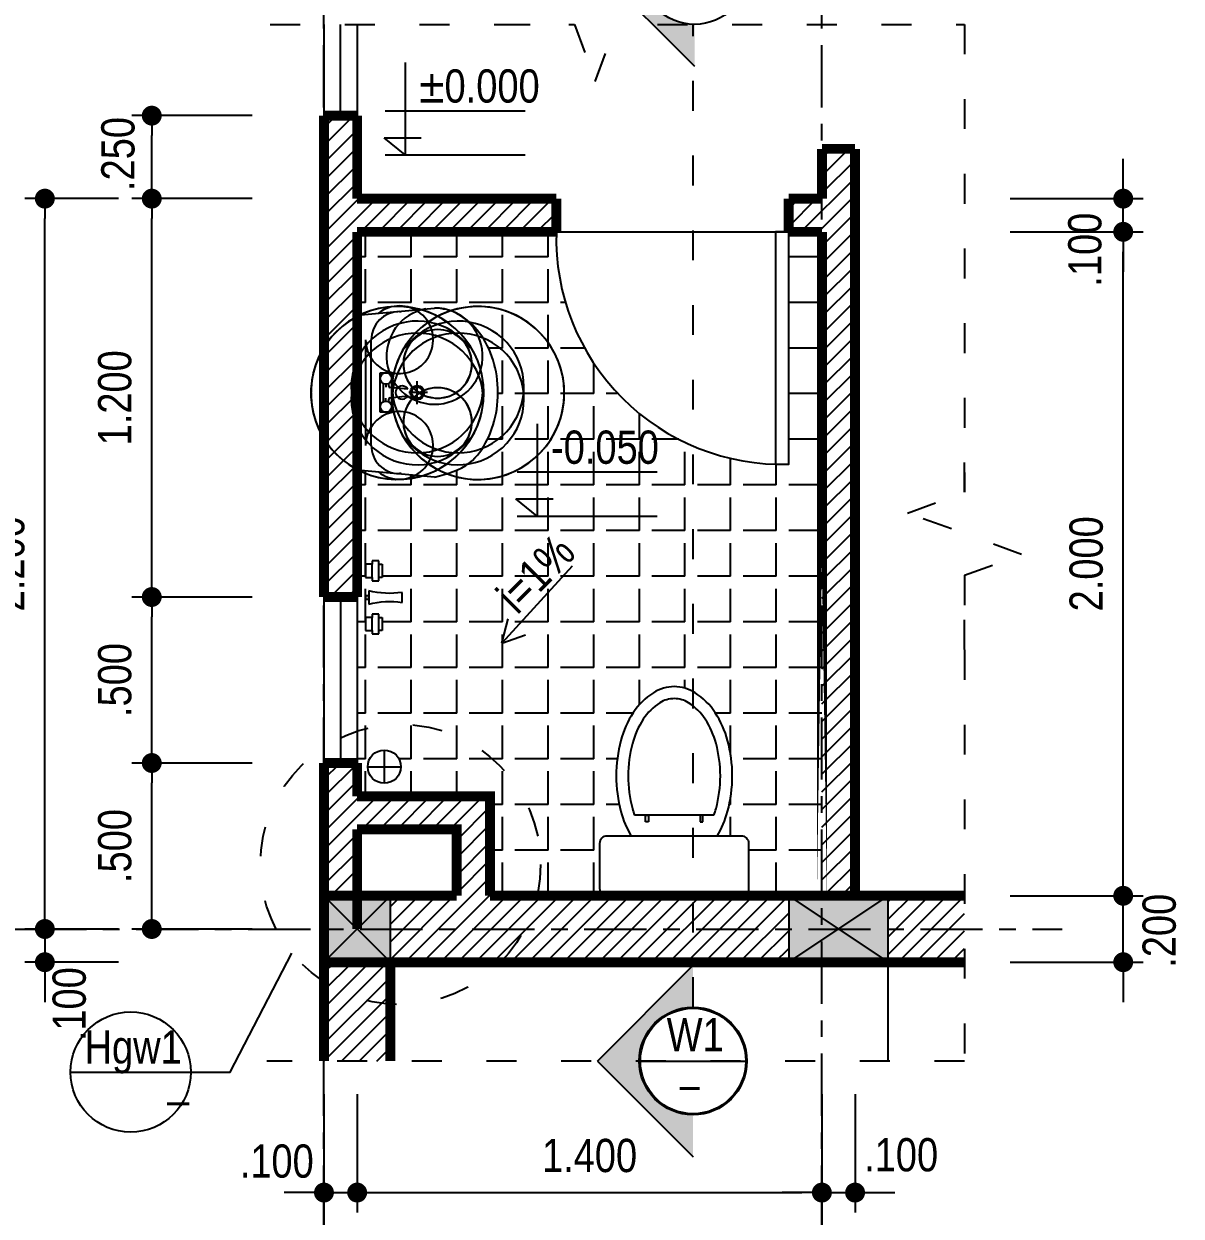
# Model space of a CAD drawing. Header units: millimetres. Extents: x 120 to 288, y 58 to 216.
# Drawn here: x 165.21 to 172.18, y 90.91 to 98.09 of the extents above; entities that cross this region are included whole.
import ezdxf

# ---------------------------------------------------------------- set-up
doc = ezdxf.new("R2010")
doc.units = ezdxf.units.MM
doc.header["$LTSCALE"] = 0.3
doc.header["$MEASUREMENT"] = 0
doc.linetypes.add('ACAD_ISO03W100', pattern=[30, 12, -18])
doc.linetypes.add('CENTER', pattern=[2, 1.25, -0.25, 0.25, -0.25])
doc.layers.get('0').update_dxf_attribs({"linetype": 'CONTINUOUS', "lineweight": 13})
doc.layers.get('DEFPOINTS').update_dxf_attribs({"linetype": 'CONTINUOUS', "lineweight": 13})
for name, color, linetype in [('CHU', 3, 'CONTINUOUS'), ('CHUSO', 141, 'CONTINUOUS'), ('HATCH', 8, 'CONTINUOUS'), ('KT', 8, 'CONTINUOUS'), ('LAYER 1', 1, 'CONTINUOUS'), ('LAYER 7', 7, 'CONTINUOUS'), ('LAYER1', 1, 'CONTINUOUS'), ('LAYER3', 34, 'CONTINUOUS'), ('LAYER5', 5, 'CONTINUOUS'), ('LAYER7', 7, 'CONTINUOUS'), ('THAY', 4, 'CONTINUOUS'), ('THIETBI', 25, 'CONTINUOUS'), ('TUONG', 7, 'CONTINUOUS')]:
    doc.layers.add(name, color=color, linetype=linetype)
doc.styles.add('ATTR', font='romans.shx', dxfattribs={"width": 0.8, "height": 0.7})
doc.styles.add('HELVE-KT', font='vhelvcn.TTF')
doc.dimstyles.new('1-50', dxfattribs={"dimtxt": 0.2, "dimasz": 0.12, "dimexe": 0.12, "dimexo": 0.2, "dimgap": 0.12, "dimtad": 1, "dimdec": 3, "dimlfac": 0.5, "dimzin": 4, "dimdsep": 46, "dimtxsty": 'HELVE-KT', "dimblk1": 'DOT', "dimblk2": 'DOT', "dimsah": 1, "dimcen": -0.18, "dimadec": 3, "dimazin": 0, "dimtfac": 1, "dimtdec": 3, "dimtmove": 2, "dimatfit": 3, "dimldrblk": 'DOT', "dimfxl": 0, "dimtolj": 1, "dimtzin": 4, "dimarcsym": 0})

# ---------------------------------------------------------------- blocks, each defined once
blk = doc.blocks.new('_DOT')
at = {"color": 0, "linetype": 'ByBlock'}
blk.add_line((-0.5, 0), (-1, 0), dxfattribs=at)
at = {"color": 0, "linetype": 'ByBlock', "const_width": 0.5}
blk.add_lwpolyline([(-0.25, 0, 1), (0.25, 0, 1)], format="xyb", close=True, dxfattribs=at)
blk = doc.blocks.new('*D438')
at = {"layer": 'DEFPOINTS', "color": 0, "lineweight": -2, "ltscale": 5}
for p in [(167.0170375817623, 91.5966395764392), (170.0170375817623, 91.5966395764392), (170.0170375817623, 90.45924366680106)]:
    blk.add_point(p, dxfattribs=at)
at = {"layer": 'LAYER 1', "color": 0, "lineweight": -2, "ltscale": 5}
for p, q in [((167.0170375817623, 91.3966395764392), (167.0170375817623, 90.33924366680105)), ((170.0170375817623, 91.3966395764392), (170.0170375817623, 90.33924366680105)), ((167.1370375817623, 90.45924366680106), (169.8970375817623, 90.45924366680106))]:
    blk.add_line(p, q, dxfattribs=at)
at = {"layer": 'LAYER 1', "color": 0, "lineweight": -2, "ltscale": 5, "xscale": 0.12, "yscale": 0.12, "zscale": 0.12, "rotation": 180}
blk.add_blockref('_DOT', (167.0170375817623, 90.45924366680106), dxfattribs=at)
at = {"layer": 'LAYER 1', "color": 0, "lineweight": -2, "ltscale": 5, "xscale": 0.12, "yscale": 0.12, "zscale": 0.12}
blk.add_blockref('_DOT', (170.0170375817623, 90.45924366680106), dxfattribs=at)
at = {"layer": 'LAYER 1', "color": 0, "ltscale": 5, "insert": (168.5170375817623, 90.68137700013439), "char_height": 0.2, "attachment_point": 5, "style": 'HELVE-KT'}
blk.add_mtext('\\A1;1.500', dxfattribs=at)
blk = doc.blocks.new('TOILET')
at = {"layer": 'THIETBI', "linetype": 'Continuous'}
for p, q in [((2.25, 0), (-2.25, 0)), ((-2.5, -0.25), (-2.5, -1.75)), ((2.5, -1.75), (2.5, -0.25)), ((-2.25, -2), (2.25, -2)), ((-1.328885587445484, -2.699999999999932), (1.328885587445484, -2.699999999999989)), ((-0.9619002962733703, -2.476023252835319), (-0.9619002962733703, -2.701023903222449)), ((-0.8643275165757132, -2.476023252835319), (-0.9619002962733703, -2.476023252835319)), ((-0.9619002962733703, -2.701023903222449), (-0.8643275165757132, -2.701023903222449)), ((-0.8643275165757132, -2.701023903222449), (-0.8643275165757132, -2.476023252835319)), ((0.8619205168486133, -2.701023903222449), (0.8619205168486133, -2.476023252835319)), ((0.8619205168486133, -2.476023252835319), (0.959493296546043, -2.476023252835319)), ((0.959493296546043, -2.701023903222449), (0.8619205168486133, -2.701023903222449)), ((0.959493296546043, -2.476023252835319), (0.959493296546043, -2.701023903222449))]:
    blk.add_line(p, q, dxfattribs=at)
for centre, radius, start, end in [((-2.25, -0.25), 0.25, 90, 180), ((2.25, -0.25), 0.25, 0, 90), ((-2.25, -1.75), 0.25, 180, 270), ((2.25, -1.75), 0.25, 270, 0), ((1.337938406279363, -3.661379033137678), 3.234819193328465, 149.0965747149677, 164.9268623414033), ((-1.337938406280728, -3.661379033138246), 3.234819193329836, 15.07313765860166, 30.90342528502951), ((1.337938406279363, -3.661379033137166), 2.834819193328285, 160.1759760614096, 164.9268623413951), ((-1.337938406280728, -3.661379033138019), 2.834819193329868, 15.07313765856473, 19.82402393859776), ((2.637457049974273, -4.011362538314529), 4.580641306093185, 164.9268623414104, 180.0000000000054), ((2.637457049974046, -4.011362538315211), 4.180641306093212, 164.9268623413889, 179.9999999999965), ((-2.637457049976319, -4.011362538315325), 4.180641306095254, 5.063761851311246e-12, 15.07313765857124), ((-2.637457049976319, -4.0113625383147), 4.580641306095231, 359.9999999999972, 15.07313765858606), ((2.637457049976774, -4.011362538314927), 4.580641306095572, 180, 195.0731376585856), ((2.637457049976547, -4.011362538314529), 4.180641306095595, 180.0000000000051, 195.0731376585643), ((-2.6374570499745, -4.011362538314586), 4.180641306093665, 344.9268623413959, 359.9999999999953), ((-2.637457049974728, -4.011362538315325), 4.580641306093639, 344.9268623414112, 5.332585182154509e-12), ((1.337938406280728, -4.361346043491494), 2.834819193329956, 195.0731376585625, 213.0315475788917), ((-1.337938406279591, -4.36134604349229), 2.834819193328596, 326.9684524211129, 344.9268623413986), ((1.337938406280728, -4.361346043491835), 3.234819193329827, 195.0731376585933, 213.0315475788831), ((-1.337938406279591, -4.361346043492233), 3.234819193328677, 326.9684524211115, 344.9268623414048), ((0.5168646681931932, -4.895200544554314), 1.85545066632798, 213.0315475788863, 237.5002250693021), ((-0.5168646681929658, -4.89520054455437), 1.855450666327776, 302.4997749306895, 326.968452421117), ((0.5168646681929658, -4.8952005445542), 2.255450666327983, 213.0315475788855, 237.5002250693039), ((-0.5168646681929658, -4.8952005445542), 2.255450666327892, 302.4997749306941, 326.9684524211124), ((0, -5.706522592530462), 0.8934774074695488, 237.5002250693035, 270), ((0, -5.706522592530519), 0.8934774074695326, 270, 302.4997749306894), ((0, -5.706522592530348), 1.293477407469652, 237.5002250693031, 270), ((0, -5.706522592530519), 1.293477407469453, 270, 302.4997749307029)]:
    blk.add_arc(centre, radius, start, end, dxfattribs=at)
blk = doc.blocks.new('la')
at = {"layer": 'THIETBI', "linetype": 'Continuous'}
for p, q in [((-5933.44379870165, 607096.9278938042), (-5954.657236116378, 607330.2757053494)), ((-5445.534738199225, 607330.2757053494), (-5466.748175613953, 607096.9278938042)), ((-5700.095987156405, 607309.1017654629), (-5700.095987156405, 607252.294578268)), ((-5700.095987156405, 607278.0555106837), (-5734.787105645424, 607278.0555106837)), ((-5665.404868668316, 607278.0555106837), (-5700.095987156405, 607278.0555106837)), ((-5944.168579871206, 607224.2085182804), (-5944.168579871206, 607229.5737794738)), ((-5710.190800530276, 607249.5658061604), (-5715.470036458595, 607195.7922466656)), ((-5684.721937854214, 607195.7922466656), (-5690.001173785327, 607249.5658061604)), ((-5456.023394444397, 607229.5737794738), (-5456.023394444397, 607224.2085182804)), ((-5759.493611915408, 607200.4494683815), (-5715.012812269291, 607200.4494683815)), ((-5759.493611915408, 607183.478718451), (-5759.493611915408, 607200.4494683815)), ((-5759.493611915408, 607166.5079685205), (-5759.493611915408, 607183.478718451)), ((-5719.692424225992, 607191.9640934139), (-5727.825761422886, 607191.9640934139)), ((-5725.552112052588, 607183.478718451), (-5716.678920921309, 607183.478718451)), ((-5685.179162046312, 607200.4494683815), (-5640.698362400195, 607200.4494683815)), ((-5674.639862261152, 607183.478718451), (-5683.513053392431, 607183.478718451)), ((-5672.366212892717, 607191.9640934139), (-5680.499550089611, 607191.9640934139)), ((-5640.698362400195, 607200.4494683815), (-5640.698362400195, 607183.478718451)), ((-5640.698362400195, 607183.478718451), (-5640.698362400195, 607166.5079685205)), ((-5700.095987156405, 607166.5079685205), (-5759.493611915408, 607166.5079685205)), ((-5727.825761422886, 607174.9933434834), (-5672.366212892717, 607174.9933434834)), ((-5640.698362400195, 607166.5079685205), (-5700.095987156405, 607166.5079685205)), ((-5700.095987156405, 607139.3547686327), (-5859.314830218813, 607139.3547686327)), ((-5859.31483021858, 607122.3840186977), (-5540.877144096539, 607122.3840186978)), ((-5540.87714409679, 607139.3547686327), (-5700.095987156405, 607139.3547686327)), ((-5466.748175613953, 607096.9278938042), (-5933.44379870165, 607096.9278938042))]:
    blk.add_line(p, q, dxfattribs=at)
for centre, radius in [((-5700.095987156172, 607278.0555106841), 21.21343741315687), ((-5700.095987156172, 607278.0555106841), 16.9707499305255), ((-5742.522861982834, 607183.4787184515), 16.9707499305255), ((-5657.669112330441, 607183.4787184515), 16.9707499305255)]:
    blk.add_circle(centre, radius, dxfattribs=at)
for centre, radius, start, end in [((-5698.920439606671, 607218.2127808502), 260.5626604476124, 90, 106.8298526196501), ((-5698.920439606671, 607218.2127808502), 260.5626604477563, 73.17014738034992, 90), ((-5744.464750194129, 607315.4400154066), 151.686082919052, 126.1394149328383, 150.4377224630194), ((-5716.921617746491, 607277.7234812875), 198.3889853030901, 106.8298526196501, 126.1394149328383), ((-5680.919261464987, 607277.7234812875), 198.3889853030873, 53.86058506716174, 73.17014738034992), ((-5653.376129020144, 607315.4400154066), 151.686082919055, 29.56227753698059, 53.86058506716174), ((-5786.622446788613, 607339.3522209723), 103.2189295367069, 150.4377224630194, 180), ((-5611.218432424728, 607339.3522209723), 103.2189295367252, 0, 29.56227753698059), ((-5809.756896741826, 607330.2757053499), 144.9003393737205, 180, 190.3888578116886), ((-5786.622446788613, 607339.3522209723), 103.2189295367414, 180, 209.5622775369806), ((-5611.218432424728, 607339.3522209723), 103.2189295367332, 330.4377224630194, 0), ((-5744.464750194129, 607363.2644265287), 151.6860829190531, 209.5622775369806, 233.8605850671617), ((-5653.376129020144, 607363.2644265287), 151.686082919052, 306.1394149328383, 330.4377224630194), ((-5859.31483021858, 607224.2085182809), 84.85374965263226, 180, 270), ((-5716.921617746491, 607400.9809606525), 198.3889853029024, 233.8605850671617, 253.1701473803499), ((-5700.095987156172, 607232.2578273343), 20.03675093646151, 59.74728664221707, 120.2527133577829), ((-5680.919261464987, 607400.9809606525), 198.3889853030186, 286.8298526196501, 306.1394149328383), ((-5540.877144096557, 607224.2085182809), 84.85374965263226, 270, 0), ((-5698.920439606671, 607460.4916610897), 260.5626604475996, 253.1701473803499, 266.458658478582), ((-5719.692424225759, 607196.2067809005), 4.242687482640058, 270, 354.3929373133142), ((-5698.920439606671, 607460.4916610897), 260.5626604477354, 273.0264019199498, 286.8298526196501), ((-5680.499550089378, 607196.2067809005), 4.242687482625124, 185.6070626866857, 270), ((-5859.31483021858, 607224.2085182809), 101.8244995831652, 218.2452544057623, 270), ((-5540.877144096557, 607224.2085182809), 101.8244995831627, 270, 321.7547455942377)]:
    blk.add_arc(centre, radius, start, end, dxfattribs=at)
blk.add_spline([(-5445.534738204817, 607330.275705352), (-5488.399266112272, 607435.7992354915), (-5558.166908814947, 607489.0372223724), (-5649.338553096775, 607517.3672669327), (-5750.853421221862, 607517.367266933), (-5842.025065503458, 607489.0372223728), (-5911.792708206598, 607435.7992354913), (-5950.069890455718, 607366.4471325721), (-5954.657236119176, 607330.275705352)], degree=3, dxfattribs=at)
blk = doc.blocks.new('WALFCT1T')
for p, q in [((-5.5, -1), (-5, -1)), ((-5.5, -2), (-5.5, -1)), ((-3, -1), (-2.5, -1)), ((-2.5, -1), (-2.5, -2)), ((-1, -0.5), (1, -0.5)), ((2.5, -1), (3, -1)), ((2.5, -2), (2.5, -1)), ((5, -1), (5.5, -1)), ((5.5, -1), (5.5, -2)), ((-2.5, -2), (-5.5, -2)), ((-5, -2), (-5, -2.5)), ((-5, -2.5), (-3, -2.5)), ((-3, -2.5), (-3, -2)), ((5.5, -2), (2.5, -2)), ((3, -2), (3, -2.5)), ((3, -2.5), (5, -2.5)), ((5, -2.5), (5, -2)), ((0.75, -5.5), (-0.75, -5.5))]:
    blk.add_line(p, q)
for points in [[(-3, 0), (-3, -1), (-5, -1), (-5, 0)], [(-0.25, -0.5), (-0.25, 0), (0.25, 0), (0.25, -0.5)], [(5, 0), (5, -1), (3, -1), (3, 0)]]:
    blk.add_lwpolyline(points, close=True)
for centre, radius, start, end in [((-13.26580000000001, -3.619500000000016), 12.65625, 351.4554000000001, 14.26943), ((13.26579999999998, -3.619500000000016), 12.65624, 165.7306, 188.5446)]:
    blk.add_arc(centre, radius, start, end)
at = {"style": 'ATTR', "width": 0.8, "flags": 9}
blk.add_attdef('ESTCODE', (0, 0), '', height=0.7, dxfattribs=at)
blk = doc.blocks.new('*D439')
at = {"layer": 'DEFPOINTS', "color": 0, "lineweight": -2, "ltscale": 5}
for p in [(165.3354957453018, 97.03860646097587), (165.9796368829163, 97.03860646097587), (165.9796368829163, 92.63860646095259)]:
    blk.add_point(p, dxfattribs=at)
at = {"layer": 'LAYER 1', "color": 0, "lineweight": -2, "ltscale": 5}
for p, q in [((165.7796368829163, 97.03860646097587), (165.2154957453018, 97.03860646097587)), ((165.3354957453018, 92.75860646095259), (165.3354957453018, 96.91860646097587)), ((165.7796368829163, 92.63860646095259), (165.2154957453018, 92.63860646095259))]:
    blk.add_line(p, q, dxfattribs=at)
at = {"layer": 'LAYER 1', "color": 0, "lineweight": -2, "ltscale": 5, "xscale": 0.12, "yscale": 0.12, "zscale": 0.12}
for p, rotation in [((165.3354957453018, 97.03860646097587), 90), ((165.3354957453018, 92.63860646095259), 270)]:
    blk.add_blockref('_DOT', p, dxfattribs=dict(at, rotation=rotation))
at = {"layer": 'LAYER 1', "color": 0, "ltscale": 5, "insert": (165.1133624119685, 94.83860646096426), "char_height": 0.2, "attachment_point": 5, "rotation": 90, "style": 'HELVE-KT'}
blk.add_mtext('\\A1;2.200', dxfattribs=at)
blk = doc.blocks.new('*D440')
at = {"layer": 'DEFPOINTS', "color": 0, "lineweight": -2, "ltscale": 5}
for p in [(170.9522301141361, 92.83860646102244), (171.8325759127468, 92.83860646102244), (170.9522301141361, 92.43860646099915)]:
    blk.add_point(p, dxfattribs=at)
at = {"layer": 'LAYER 1', "color": 0, "lineweight": -2, "ltscale": 5}
for p, q in [((171.8325759127468, 92.95860646102244), (171.8325759127468, 93.07860646102243)), ((171.1522301141361, 92.83860646102244), (171.9525759127469, 92.83860646102244)), ((171.8325759127468, 92.43860646099915), (171.8325759127468, 92.83860646102244)), ((171.1522301141361, 92.43860646099915), (171.9525759127469, 92.43860646099915)), ((171.8325759127468, 92.31860646099915), (171.8325759127468, 92.19860646099916))]:
    blk.add_line(p, q, dxfattribs=at)
at = {"layer": 'LAYER 1', "color": 0, "lineweight": -2, "ltscale": 5, "xscale": 0.12, "yscale": 0.12, "zscale": 0.12}
for p, rotation in [((171.8325759127468, 92.83860646102244), 270), ((171.8325759127468, 92.43860646099915), 90)]:
    blk.add_blockref('_DOT', p, dxfattribs=dict(at, rotation=rotation))
at = {"layer": 'LAYER 1', "color": 0, "ltscale": 5, "insert": (172.0503045138835, 92.62774692581866), "char_height": 0.2, "attachment_point": 5, "rotation": 90, "style": 'HELVE-KT'}
blk.add_mtext('\\A1;.200', dxfattribs=at)
blk = doc.blocks.new('*D441')
at = {"layer": 'DEFPOINTS', "color": 0, "lineweight": -2, "ltscale": 5}
for p in [(170.9522301141361, 96.83860646102244), (171.8325759127468, 96.83860646102244), (170.9522301141361, 92.83860646102244)]:
    blk.add_point(p, dxfattribs=at)
at = {"layer": 'LAYER 1', "color": 0, "lineweight": -2, "ltscale": 5}
for p, q in [((171.1522301141361, 96.83860646102244), (171.9525759127469, 96.83860646102244)), ((171.8325759127468, 92.95860646102244), (171.8325759127468, 96.71860646102243)), ((171.1522301141361, 92.83860646102244), (171.9525759127469, 92.83860646102244))]:
    blk.add_line(p, q, dxfattribs=at)
at = {"layer": 'LAYER 1', "color": 0, "lineweight": -2, "ltscale": 5, "xscale": 0.12, "yscale": 0.12, "zscale": 0.12}
for p, rotation in [((171.8325759127468, 96.83860646102244), 90), ((171.8325759127468, 92.83860646102244), 270)]:
    blk.add_blockref('_DOT', p, dxfattribs=dict(at, rotation=rotation))
at = {"layer": 'LAYER 1', "color": 0, "ltscale": 5, "insert": (171.6104425794135, 94.83860646102247), "char_height": 0.2, "attachment_point": 5, "rotation": 90, "style": 'HELVE-KT'}
blk.add_mtext('\\A1;2.000', dxfattribs=at)
blk = doc.blocks.new('*D442')
at = {"layer": 'DEFPOINTS', "color": 0, "lineweight": -2, "ltscale": 5}
for p in [(170.9522301141361, 97.03860646097587), (171.8325759127468, 97.03860646097587), (170.9522301141361, 96.83860646102244)]:
    blk.add_point(p, dxfattribs=at)
at = {"layer": 'LAYER 1', "color": 0, "lineweight": -2, "ltscale": 5}
for p, q in [((171.8325759127468, 97.15860646097588), (171.8325759127468, 97.27860646097587)), ((171.1522301141361, 97.03860646097587), (171.9525759127469, 97.03860646097587)), ((171.8325759127468, 96.83860646102244), (171.8325759127468, 97.03860646097587)), ((171.1522301141361, 96.83860646102244), (171.9525759127469, 96.83860646102244)), ((171.8325759127468, 96.71860646102243), (171.8325759127468, 96.59860646102244))]:
    blk.add_line(p, q, dxfattribs=at)
at = {"layer": 'LAYER 1', "color": 0, "lineweight": -2, "ltscale": 5, "xscale": 0.12, "yscale": 0.12, "zscale": 0.12}
for p, rotation in [((171.8325759127468, 97.03860646097587), 270), ((171.8325759127468, 96.83860646102244), 90)]:
    blk.add_blockref('_DOT', p, dxfattribs=dict(at, rotation=rotation))
at = {"layer": 'LAYER 1', "color": 0, "ltscale": 5, "insert": (171.6023339561938, 96.7311046091038), "char_height": 0.2, "attachment_point": 5, "rotation": 90, "style": 'HELVE-KT'}
blk.add_mtext('\\A1;.100', dxfattribs=at)
blk = doc.blocks.new('*D443')
at = {"layer": 'DEFPOINTS', "color": 0, "lineweight": -2, "ltscale": 5}
for p in [(165.9796368829163, 97.53860646097587), (166.7846110138424, 97.53860646097587), (166.7846110138424, 97.03860646097587)]:
    blk.add_point(p, dxfattribs=at)
at = {"layer": 'LAYER 1', "color": 0, "lineweight": -2, "ltscale": 5}
for p, q in [((166.5846110138424, 97.53860646097587), (165.8596368829163, 97.53860646097587)), ((165.9796368829163, 97.15860646097588), (165.9796368829163, 97.41860646097587)), ((166.5846110138424, 97.03860646097587), (165.8596368829163, 97.03860646097587))]:
    blk.add_line(p, q, dxfattribs=at)
at = {"layer": 'LAYER 1', "color": 0, "lineweight": -2, "ltscale": 5, "xscale": 0.12, "yscale": 0.12, "zscale": 0.12}
for p, rotation in [((165.9796368829163, 97.53860646097587), 90), ((165.9796368829163, 97.03860646097587), 270)]:
    blk.add_blockref('_DOT', p, dxfattribs=dict(at, rotation=rotation))
at = {"layer": 'LAYER 1', "color": 0, "ltscale": 5, "insert": (165.7767851128635, 97.30753576884877), "char_height": 0.2, "attachment_point": 5, "rotation": 90, "style": 'HELVE-KT'}
blk.add_mtext('\\A1;.250', dxfattribs=at)
blk = doc.blocks.new('*D444')
at = {"layer": 'DEFPOINTS', "color": 0, "lineweight": -2, "ltscale": 5}
for p in [(165.9796368829163, 92.63860646095259), (165.3354957453018, 92.43860646099915), (165.9796368829163, 92.43860646099915)]:
    blk.add_point(p, dxfattribs=at)
at = {"layer": 'LAYER 1', "color": 0, "lineweight": -2, "ltscale": 5}
for p, q in [((165.3354957453018, 92.75860646095259), (165.3354957453018, 92.87860646095258)), ((165.7796368829163, 92.63860646095259), (165.2154957453018, 92.63860646095259)), ((165.3354957453018, 92.63860646095259), (165.3354957453018, 92.43860646099915)), ((165.7796368829163, 92.43860646099915), (165.2154957453018, 92.43860646099915)), ((165.3354957453018, 92.31860646099915), (165.3354957453018, 92.19860646099916))]:
    blk.add_line(p, q, dxfattribs=at)
at = {"layer": 'LAYER 1', "color": 0, "lineweight": -2, "ltscale": 5, "xscale": 0.12, "yscale": 0.12, "zscale": 0.12}
for p, rotation in [((165.3354957453018, 92.63860646095259), 270), ((165.3354957453018, 92.43860646099915), 90)]:
    blk.add_blockref('_DOT', p, dxfattribs=dict(at, rotation=rotation))
at = {"layer": 'LAYER 1', "color": 0, "ltscale": 5, "insert": (165.4832802835779, 92.18550263788916), "char_height": 0.2, "attachment_point": 5, "rotation": 90, "style": 'HELVE-KT'}
blk.add_mtext('\\A1;.100', dxfattribs=at)
blk = doc.blocks.new('*D446')
at = {"layer": 'DEFPOINTS', "color": 0, "lineweight": -2, "ltscale": 5}
for p in [(167.0170375817623, 91.84332207341345), (167.217037581774, 91.84332207341345), (167.217037581774, 91.05070707738764)]:
    blk.add_point(p, dxfattribs=at)
at = {"layer": 'LAYER 1', "color": 0, "lineweight": -2, "ltscale": 5}
for p, q in [((167.0170375817623, 91.64332207341344), (167.0170375817623, 90.93070707738764)), ((167.217037581774, 91.64332207341344), (167.217037581774, 90.93070707738764)), ((166.8970375817623, 91.05070707738764), (166.7770375817623, 91.05070707738764)), ((167.0170375817623, 91.05070707738764), (167.217037581774, 91.05070707738764)), ((167.337037581774, 91.05070707738764), (167.457037581774, 91.05070707738764))]:
    blk.add_line(p, q, dxfattribs=at)
at = {"layer": 'LAYER 1', "color": 0, "lineweight": -2, "ltscale": 5, "xscale": 0.12, "yscale": 0.12, "zscale": 0.12}
blk.add_blockref('_DOT', (167.0170375817623, 91.05070707738764), dxfattribs=at)
at = {"layer": 'LAYER 1', "color": 0, "lineweight": -2, "ltscale": 5, "xscale": 0.12, "yscale": 0.12, "zscale": 0.12, "rotation": 180}
blk.add_blockref('_DOT', (167.217037581774, 91.05070707738764), dxfattribs=at)
at = {"layer": 'LAYER 1', "color": 0, "ltscale": 5, "insert": (166.7325685802288, 91.23904674350183), "char_height": 0.2, "attachment_point": 5, "style": 'HELVE-KT'}
blk.add_mtext('\\A1;.100', dxfattribs=at)
blk = doc.blocks.new('*D447')
at = {"layer": 'DEFPOINTS', "color": 0, "lineweight": -2, "ltscale": 5}
for p in [(167.217037581774, 91.84332207341345), (170.0170375817623, 91.84332207341345), (170.0170375817623, 91.05070707738764)]:
    blk.add_point(p, dxfattribs=at)
at = {"layer": 'LAYER 1', "color": 0, "lineweight": -2, "ltscale": 5}
for p, q in [((167.217037581774, 91.64332207341344), (167.217037581774, 90.93070707738764)), ((170.0170375817623, 91.64332207341344), (170.0170375817623, 90.93070707738764)), ((167.337037581774, 91.05070707738764), (169.8970375817623, 91.05070707738764))]:
    blk.add_line(p, q, dxfattribs=at)
at = {"layer": 'LAYER 1', "color": 0, "lineweight": -2, "ltscale": 5, "xscale": 0.12, "yscale": 0.12, "zscale": 0.12, "rotation": 180}
blk.add_blockref('_DOT', (167.217037581774, 91.05070707738764), dxfattribs=at)
at = {"layer": 'LAYER 1', "color": 0, "lineweight": -2, "ltscale": 5, "xscale": 0.12, "yscale": 0.12, "zscale": 0.12}
blk.add_blockref('_DOT', (170.0170375817623, 91.05070707738764), dxfattribs=at)
at = {"layer": 'LAYER 1', "color": 0, "ltscale": 5, "insert": (168.6170375817682, 91.27284041072097), "char_height": 0.2, "attachment_point": 5, "style": 'HELVE-KT'}
blk.add_mtext('\\A1;1.400', dxfattribs=at)
blk = doc.blocks.new('*D448')
at = {"layer": 'DEFPOINTS', "color": 0, "lineweight": -2, "ltscale": 5}
for p in [(170.0170375817623, 91.84332207341345), (170.2170375817158, 91.84332207341345), (170.2170375817158, 91.05070707738764)]:
    blk.add_point(p, dxfattribs=at)
at = {"layer": 'LAYER 1', "color": 0, "lineweight": -2, "ltscale": 5}
for p, q in [((170.0170375817623, 91.64332207341344), (170.0170375817623, 90.93070707738764)), ((170.2170375817158, 91.64332207341344), (170.2170375817158, 90.93070707738764)), ((169.8970375817623, 91.05070707738764), (169.7770375817623, 91.05070707738764)), ((170.0170375817623, 91.05070707738764), (170.2170375817158, 91.05070707738764)), ((170.3370375817158, 91.05070707738764), (170.4570375817158, 91.05070707738764))]:
    blk.add_line(p, q, dxfattribs=at)
at = {"layer": 'LAYER 1', "color": 0, "lineweight": -2, "ltscale": 5, "xscale": 0.12, "yscale": 0.12, "zscale": 0.12}
blk.add_blockref('_DOT', (170.0170375817623, 91.05070707738764), dxfattribs=at)
at = {"layer": 'LAYER 1', "color": 0, "lineweight": -2, "ltscale": 5, "xscale": 0.12, "yscale": 0.12, "zscale": 0.12, "rotation": 180}
blk.add_blockref('_DOT', (170.2170375817158, 91.05070707738764), dxfattribs=at)
at = {"layer": 'LAYER 1', "color": 0, "ltscale": 5, "insert": (170.4944171938049, 91.27720447997694), "char_height": 0.2, "attachment_point": 5, "style": 'HELVE-KT'}
blk.add_mtext('\\A1;.100', dxfattribs=at)
blk = doc.blocks.new('*D1161')
at = {"layer": 'DEFPOINTS', "color": 0, "lineweight": -2, "ltscale": 5}
for p in [(165.9796368829163, 93.63860646099914), (166.7846110138424, 93.63860646099914), (166.7846110138424, 92.63860646095259)]:
    blk.add_point(p, dxfattribs=at)
at = {"layer": 'LAYER 1', "color": 0, "lineweight": -2, "ltscale": 5}
for p, q in [((166.5846110138424, 93.63860646099914), (165.8596368829163, 93.63860646099914)), ((165.9796368829163, 92.75860646095259), (165.9796368829163, 93.51860646099914)), ((166.5846110138424, 92.63860646095259), (165.8596368829163, 92.63860646095259))]:
    blk.add_line(p, q, dxfattribs=at)
at = {"layer": 'LAYER 1', "color": 0, "lineweight": -2, "ltscale": 5, "xscale": 0.12, "yscale": 0.12, "zscale": 0.12}
for p, rotation in [((165.9796368829163, 93.63860646099914), 90), ((165.9796368829163, 92.63860646095259), 270)]:
    blk.add_blockref('_DOT', p, dxfattribs=dict(at, rotation=rotation))
at = {"layer": 'LAYER 1', "color": 0, "ltscale": 5, "insert": (165.757503549583, 93.1386064609759), "char_height": 0.2, "attachment_point": 5, "rotation": 90, "style": 'HELVE-KT'}
blk.add_mtext('\\A1;.500', dxfattribs=at)
blk = doc.blocks.new('*D1162')
at = {"layer": 'DEFPOINTS', "color": 0, "lineweight": -2, "ltscale": 5}
for p in [(165.9796368829163, 94.63860646099914), (166.7846110138424, 94.63860646099914), (166.7846110138424, 93.63860646099914)]:
    blk.add_point(p, dxfattribs=at)
at = {"layer": 'LAYER 1', "color": 0, "lineweight": -2, "ltscale": 5}
for p, q in [((166.5846110138424, 94.63860646099914), (165.8596368829163, 94.63860646099914)), ((165.9796368829163, 93.75860646099915), (165.9796368829163, 94.51860646099914)), ((166.5846110138424, 93.63860646099914), (165.8596368829163, 93.63860646099914))]:
    blk.add_line(p, q, dxfattribs=at)
at = {"layer": 'LAYER 1', "color": 0, "lineweight": -2, "ltscale": 5, "xscale": 0.12, "yscale": 0.12, "zscale": 0.12}
for p, rotation in [((165.9796368829163, 94.63860646099914), 90), ((165.9796368829163, 93.63860646099914), 270)]:
    blk.add_blockref('_DOT', p, dxfattribs=dict(at, rotation=rotation))
at = {"layer": 'LAYER 1', "color": 0, "ltscale": 5, "insert": (165.757503549583, 94.13860646099917), "char_height": 0.2, "attachment_point": 5, "rotation": 90, "style": 'HELVE-KT'}
blk.add_mtext('\\A1;.500', dxfattribs=at)
blk = doc.blocks.new('*D1163')
at = {"layer": 'DEFPOINTS', "color": 0, "lineweight": -2, "ltscale": 5}
for p in [(165.9796368829163, 97.03860646097587), (166.7846110138424, 97.03860646097587), (166.7846110138424, 94.63860646099914)]:
    blk.add_point(p, dxfattribs=at)
at = {"layer": 'LAYER 1', "color": 0, "lineweight": -2, "ltscale": 5}
for p, q in [((166.5846110138424, 97.03860646097587), (165.8596368829163, 97.03860646097587)), ((165.9796368829163, 94.75860646099915), (165.9796368829163, 96.91860646097587)), ((166.5846110138424, 94.63860646099914), (165.8596368829163, 94.63860646099914))]:
    blk.add_line(p, q, dxfattribs=at)
at = {"layer": 'LAYER 1', "color": 0, "lineweight": -2, "ltscale": 5, "xscale": 0.12, "yscale": 0.12, "zscale": 0.12}
for p, rotation in [((165.9796368829163, 97.03860646097587), 90), ((165.9796368829163, 94.63860646099914), 270)]:
    blk.add_blockref('_DOT', p, dxfattribs=dict(at, rotation=rotation))
at = {"layer": 'LAYER 1', "color": 0, "ltscale": 5, "insert": (165.757503549583, 95.83860646098753), "char_height": 0.2, "attachment_point": 5, "rotation": 90, "style": 'HELVE-KT'}
blk.add_mtext('\\A1;1.200', dxfattribs=at)

msp = doc.modelspace()

# ---------------------------------------------------------------- hatches: boundary and pattern name
at = {"layer": 'HATCH', "ltscale": 5}
h = msp.add_hatch(dxfattribs=at)
h.set_pattern_fill('ANSI31', color=256, scale=0.6, style=0)
h.set_pattern_definition([(45, (167.0170375817478, 91.84332207341345), (-0.05303300858899106, 0.05303300858899106), [])])
h.paths.add_polyline_path([(167.4170375817856, 92.43860646099915), (167.0170375817623, 92.43860646099915), (167.0170375817769, 91.84332207341345), (167.4170375817711, 91.84332207341345)])
h.paths.add_polyline_path([(170.8763177024456, 92.83860646096423), (170.4170375816547, 92.83860646102244), (170.4170375816692, 92.43860646094095), (170.876317702431, 92.43860646099915)])
h.paths.add_polyline_path([(170.2170375817158, 97.03860646097587), (170.2170375817158, 97.33860646102244), (170.0170375817769, 97.33860646102244), (170.0170375817769, 97.03860646091766), (169.8170375818089, 97.03860646091766), (169.8170375818089, 96.83860646102244), (170.0170375817769, 96.83860646102244), (170.0170375817623, 92.83860646102244), (170.2170375817158, 92.83860646096423)])
h.paths.add_polyline_path([(167.2170375817149, 93.63860646099914), (167.0170375817719, 93.63860646099913), (167.0170375817769, 92.83860646102244), (167.2170375817012, 92.83860646102244), (167.2170375817158, 93.2386064609293), (167.8170375816779, 93.2386064609293), (167.8170375816779, 92.83860646108064), (167.4170375817856, 92.83860646102244), (167.4170375817856, 92.43860646094095), (169.8170375816925, 92.43860646099915), (169.8170375816925, 92.83860646102244), (168.0170375816314, 92.83860646102244), (168.0170375816459, 93.43860646105736), (167.2170375817158, 93.43860646099915)])
h.paths.add_polyline_path([(167.0170375817657, 94.63860646099916), (167.2170375817106, 94.63860646099914), (167.2170375817012, 96.83860646108064), (168.4170375816692, 96.83860646108064), (168.4170375816692, 97.03860646091766), (167.2170375817158, 97.03860646097587), (167.2170375817158, 97.53860646097587), (167.0170375817478, 97.53860646097587)])
at = {"layer": 'LAYER7', "ltscale": 5}
h = msp.add_hatch(color=256, dxfattribs=at)
h.paths.add_polyline_path([(167.2170375818322, 92.638606461069), (167.0170375818788, 92.8386064607896), (167.0170375817623, 92.43860646099915)])
h.paths.add_polyline_path([(167.2170375817158, 92.63860646095259), (167.0170375818788, 92.43860646099915), (167.4170375820185, 92.43860646099915)])
h.paths.add_polyline_path([(167.4170375817856, 92.83860646090602), (167.2170375818322, 92.63860646095259), (167.4170375817856, 92.43860646099915)])
h.paths.add_polyline_path([(167.4170375817856, 92.83860646102244), (167.0170375818788, 92.83860646102244), (167.2170375818322, 92.638606461069)])
h = msp.add_hatch(color=256, dxfattribs=at)
h.paths.add_polyline_path([(169.8170375818089, 92.83860646102244), (169.8170375815761, 92.43860646088274), (170.1170375816226, 92.638606461069)])
h.paths.add_polyline_path([(170.1170375816226, 92.63860646095259), (170.4170375816692, 92.83860646102244), (169.8170375818089, 92.83860646102244)])
h.paths.add_polyline_path([(169.8170375816925, 92.43860646099915), (170.4170375817856, 92.43860646099915), (170.1170375816226, 92.638606461069)])
h.paths.add_polyline_path([(170.1170375817391, 92.638606461069), (170.4170375817856, 92.43860646088274), (170.4170375817856, 92.83860646102244)])
at = {"layer": 'THAY', "linetype": 'Continuous', "ltscale": 1000}
for points in [[(169.2503079047391, 97.8359860021867), (169.2503079047391, 98.08832200216261, -1), (169.2503079047391, 98.73680200219519), (169.2503079047391, 98.98913800222931), (168.673731904776, 98.4125620021498)], [(169.240728953061, 91.26674607327573), (169.240728953061, 91.51908207325164, -1), (169.240728953061, 92.16756207328422), (169.240728953061, 92.41989807331834), (168.6641529530979, 91.84332207323882)]]:
    msp.add_hatch(color=256, dxfattribs=at).paths.add_polyline_path(points)
at = {"layer": 'THIETBI', "ltscale": 5}
h = msp.add_hatch(dxfattribs=at)
h.set_pattern_fill('ANGLE', color=256, angle=90, style=0)
h.set_pattern_definition([(90, (170.0170375817623, 92.83860646102244), (-0.275, 1.683889348827611e-17), [0.2, -0.075]), (180, (170.0170375817623, 92.83860646102244), (-3.367778697655222e-17, -0.275), [0.2, -0.075])])
edge = h.paths.add_edge_path()
edge.add_line((167.2170375817158, 96.83860646102244), (167.2170375815994, 96.33705281741118))
edge.add_line((167.2170375815994, 96.33705281729476), (167.6314034679607, 96.37472244557125))
edge.add_ellipse((167.6836624973156, 96.08967259102633), major_axis=(-0.2049200165977701, 0.2049200165977701), ratio=0.9999999988555627, start_angle=314.9999999672143, end_angle=325.38885719026274, ccw=False)
edge.add_spline(control_points=[(167.6836624973156, 96.37947326672861), (167.7080471786838, 96.3776221478604), (167.7854090068657, 96.37174936507495), (167.9071041868236, 96.29731872428806), (168.0132413394684, 96.15449879558423), (168.0678548103832, 95.96914953908549), (168.0680099526588, 95.7710851806462), (168.0128192523197, 95.58827685956044), (167.8946678410219, 95.41643436132131), (167.7598234545375, 95.38115454425702), (167.6836624973156, 95.36122828170323)], knot_values=[0, 0, 0, 0, 36.4611558699869, 115.6751499635459, 203.4350907996118, 298.9068674971734, 400.42173562226, 495.8935123201131, 583.653453155385, 697.5507014357958, 697.5507014357958, 697.5507014357958, 697.5507014357958], degree=3, periodic=0)
edge.add_line((167.683662497432, 95.36122828181965), (167.2170375815994, 95.40364873113708))
edge.add_line((167.2170375815994, 95.40364873113708), (167.2170375817158, 93.43860646099915))
edge.add_line((167.2170375817158, 93.43860646099915), (167.3803803240816, 93.43860646099915))
edge.add_line((167.3803803240816, 93.43860646099915), (167.3803803240816, 93.51635603427553))
edge.add_arc((167.3803803240816, 93.61635603436866), 0.1000000000058208, 90, 270, ccw=False)
edge.add_arc((167.3803803240816, 93.61635603436866), 0.1000000000058208, -90, 90, ccw=False)
edge.add_line((167.3803803240816, 93.51635603427553), (167.3803803240816, 93.43860646099915))
edge.add_line((167.3803803240816, 93.43860646099915), (168.0170375815295, 93.43860646099915))
edge.add_line((168.0170375815295, 93.43860646099915), (168.0170375815295, 92.83860646090602))
edge.add_line((168.0170375815295, 92.83860646102244), (168.7185064625163, 92.83860646102244))
edge.add_ellipse((168.7224447097332, 92.88360646094793), major_axis=(-0.03181980519183319, 0.03181980519183319), ratio=0.9999999987998787, start_angle=45.00000003438089, end_angle=134.9999999656191, ccw=False)
edge.add_line((168.6774447096913, 92.88360646397473), (168.6774447098077, 93.15360645887108))
edge.add_ellipse((168.7224447097332, 93.15360646108297), major_axis=(-0.03181980515364558, 0.03181980515364558), ratio=0.9999999986131136, start_angle=314.99999996026867, end_angle=405.00000003973133, ccw=False)
edge.add_line((168.7224447101988, 93.19860646112488), (168.8686682305932, 93.19860646112488))
edge.add_ellipse((169.3682736230484, 93.49765468710234), major_axis=(-0.4117252673805337, 0.4117252673805337), ratio=0.9999999968645755, start_angle=60.073137736227125, end_angle=75.90342532722917, ccw=False)
edge.add_ellipse((169.602186979021, 93.56065171812793), major_axis=(-0.5830204568924255, 0.5830204568924255), ratio=0.9999999988377523, start_angle=45.00000003329592, end_angle=60.0731376877938, ccw=False)
edge.add_ellipse((169.602186979021, 93.56065171812793), major_axis=(-0.5830204568924238, -0.5830204568924233), ratio=0.999999998837754, start_angle=-60.07313768779369, end_angle=-45.00000003329592, ccw=False)
edge.add_ellipse((169.3682736230484, 93.6236487490371), major_axis=(-0.4117252656655093, 0.4117252656655093), ratio=0.9999999969642842, start_angle=11.968452452006204, end_angle=29.926862413886226, ccw=False)
edge.add_ellipse((169.220480350189, 93.71974255920054), major_axis=(-0.2870720030291142, 0.2870720030291142), ratio=0.9999999990923826, start_angle=347.49977491656864, end_angle=371.9684524286788, ccw=False)
edge.add_ellipse((169.1274447098775, 93.86578052800746), major_axis=(-0.1646327962888779, 0.1646327962888779), ratio=0.9999999992607727, start_angle=314.9999999788227, end_angle=347.4997749159088, ccw=False)
edge.add_ellipse((169.1274447098775, 93.86578052800746), major_axis=(-0.1646327962888779, -0.1646327962888779), ratio=0.9999999992607727, start_angle=192.5002250840912, end_angle=225.0000000211773, ccw=False)
edge.add_ellipse((169.0344090695661, 93.71974255920054), major_axis=(-0.2870720030291142, -0.2870720030291141), ratio=0.9999999990923838, start_angle=168.0315475713212, end_angle=192.5002250834314, ccw=False)
edge.add_ellipse((168.8866157967067, 93.6236487490371), major_axis=(-0.4117252656655092, -0.4117252656655091), ratio=0.9999999969642844, start_angle=150.0731375861138, end_angle=168.0315475479937, ccw=False)
edge.add_ellipse((168.6527024407341, 93.56065171812793), major_axis=(-0.5830204568924255, 0.5830204568924255), ratio=0.9999999988377523, start_angle=225.0000000332959, end_angle=240.0731376877938, ccw=False)
edge.add_ellipse((168.6527024407341, 93.56065171812793), major_axis=(-0.5830204568924238, -0.5830204568924233), ratio=0.999999998837754, start_angle=119.92686231220631, end_angle=134.9999999667041, ccw=False)
edge.add_ellipse((168.8866157967067, 93.49765468710234), major_axis=(-0.4117252673805351, -0.411725267380535), ratio=0.9999999968645723, start_angle=104.09657467277071, end_angle=119.92686226377279, ccw=False)
edge.add_line((169.3862211890454, 93.19860646112488), (169.5324447099055, 93.19860646112488))
edge.add_ellipse((169.5324447100219, 93.15360646108297), major_axis=(-0.03181980519183319, 0.03181980519183319), ratio=0.9999999987998787, start_angle=225.0000000343809, end_angle=314.99999996561905, ccw=False)
edge.add_line((169.5774447100638, 93.15360646015165), (169.5774447100638, 92.8836064645568))
edge.add_ellipse((169.5324447100219, 92.88360646094793), major_axis=(-0.03181980519183321, -0.03181980519183321), ratio=0.9999999987998788, start_angle=45.00000003438089, end_angle=134.9999999656191, ccw=False)
edge.add_line((169.5363829574716, 92.83860646102244), (170.0170375817623, 92.83860646102244))
edge.add_line((170.0170375817623, 92.83860646102244), (170.0170375816459, 96.83860646090602))
edge.add_line((170.0170375816459, 96.83860646090602), (169.8170375819253, 96.83860646102244))
edge.add_line((169.8170375819253, 96.83860646102244), (169.8170375818089, 95.43860646099915))
edge.add_arc((169.7770375817717, 96.79860646098518), 1.360588108263953, 178.3153156843376, 271.6846843193015, ccw=False)
edge.add_line((168.4170375816692, 96.83860646102244), (167.2170375817158, 96.83860646102244))
edge = h.paths.add_edge_path(flags=16)
edge.add_line((167.4878064705925, 94.66614913947546), (167.4878064704761, 94.60614736501725))
edge.add_ellipse((167.4125864703609, 94.10551713891459), major_axis=(-0.3579725254098162, -0.3579725254098162), ratio=0.999999999893888, start_angle=216.4554000032151, end_angle=239.2693999915702)
edge.add_line((167.2878064702899, 94.59614795802759), (167.2878064702899, 94.6261491393218))
edge.add_line((167.2878064702899, 94.62614913943821), (167.2678064702712, 94.62614913943821))
edge.add_line((167.2678064702712, 94.62614913943821), (167.2678064702712, 94.64614913945684))
edge.add_line((167.2678064702712, 94.64614913945684), (167.2878064701735, 94.64614913945684))
edge.add_line((167.2878064701735, 94.64614913945684), (167.287806470057, 94.67614991073629))
edge.add_ellipse((167.4125864703609, 95.16678113986404), major_axis=(-0.3579728083656821, 0.3579728083656821), ratio=0.999999999898956, start_angle=120.7305700035395, end_angle=143.5446000034201)
h.paths.add_polyline_path([(167.3678064703644, 94.83614913963379), (167.3678064704808, 94.75614913955928), (167.3478064703457, 94.75614913955928), (167.3478064703457, 94.73614913954066), (167.3078064703085, 94.73614913954066), (167.3078064703085, 94.75614913955928), (167.2678064702712, 94.75614913955928), (167.2678064701548, 94.83614913963379), (167.3078064701921, 94.83614913963379), (167.3078064703085, 94.85614913965242), (167.3478064702293, 94.85614913965242), (167.3478064702293, 94.83614913963379)], flags=16)
h.paths.add_polyline_path([(167.3678064703644, 94.51614913933577), (167.3678064703644, 94.43614913926126), (167.3478064702293, 94.43614913926126), (167.3478064703457, 94.41614913924263), (167.3078064703085, 94.41614913924263), (167.3078064703085, 94.43614913926126), (167.2678064702712, 94.43614913926126), (167.2678064701548, 94.51614913933577), (167.3078064701921, 94.51614913933577), (167.3078064703085, 94.5361491393544), (167.3478064702293, 94.5361491393544), (167.3478064702293, 94.51614913933577)], flags=16)

# ---------------------------------------------------------------- linework, layer by layer
at = {"layer": 'CHU'}
msp.add_lwpolyline([(165.1354957453048, 92.63860646095259), (165.3354957453018, 92.63860646095259)], dxfattribs=at)
at = {"layer": 'HATCH', "linetype": 'CENTER'}
for points in [[(167.0170375817623, 90.16331218475375), (167.0170375817623, 98.82549822291026)], [(170.0170375817623, 90.16331218475375), (170.0170375817623, 98.82549822291026)], [(164.5354957453135, 92.63860646095259), (171.463828929548, 92.63860646095259)]]:
    msp.add_lwpolyline(points, dxfattribs=at)
at = {"layer": 'LAYER 1', "ltscale": 5}
for p, q in [((167.3803803240816, 93.71635603434538), (167.3803803240816, 93.51635603427553)), ((167.2803803241048, 93.61635603436866), (167.4803803240583, 93.61635603436866))]:
    msp.add_line(p, q, dxfattribs=at)
at = {"layer": 'LAYER 1', "linetype": 'ACAD_ISO03W100', "ltscale": 0.05}
msp.add_lwpolyline([(169.240728953061, 92.16756207322601), (169.240728953061, 98.08832200216261)], dxfattribs=at)
at = {"layer": 'LAYER 1', "ltscale": 5}
for points in [[(168.5130662181117, 94.82350135485308), (168.0886966524203, 94.36037067133134)], [(168.088696652362, 94.36037067133134), (168.1267400883161, 94.50647740300178)], [(168.0886966524203, 94.36037067133134), (168.2309303310111, 94.41100722669057)]]:
    msp.add_lwpolyline(points, dxfattribs=at)
msp.add_circle((167.3803803240816, 93.61635603436866), 0.1, dxfattribs=at)
at = {"layer": 'LAYER 7', "linetype": 'ACAD_ISO03W100', "ltscale": 0.05}
for points in [[(168.0783922620693, 98.08832200216261), (168.5263360238395, 98.08832200216261), (168.6513360238395, 97.74488732476152), (168.9013360238395, 98.4317566795637), (169.0263360238395, 98.08832200216261), (169.4742797856242, 98.08832200216261)], [(166.6928678911871, 98.08832200216261), (168.5263360238395, 98.08832200216261)], [(169.0263360238395, 98.08832200216261), (170.876317702431, 98.08832200216261), (170.876317702431, 95.26949764294682)], [(170.876317702431, 94.32155388117667), (170.876317702431, 94.76949764294682), (171.2197523798321, 94.89449764294682), (170.5328830250299, 95.14449764294682), (170.876317702431, 95.26949764294682), (170.876317702431, 95.71744140471696)], [(170.876317702431, 94.76949764294682), (170.876317702431, 91.84332207341345), (166.6728423071844, 91.84332207341345)]]:
    msp.add_lwpolyline(points, dxfattribs=at)
at = {"layer": 'LAYER 7', "ltscale": 20}
msp.add_lwpolyline([(165.4903794932353, 91.77665026131791), (166.4511669636761, 91.77665026131791), (166.8243499625139, 92.4933122354841)], dxfattribs=at)
at = {"layer": 'LAYER 7', "linetype": 'ACAD_ISO03W100', "ltscale": 0.05}
msp.add_circle((167.4778868025541, 93.02741676907885), 0.8440249131963355, dxfattribs=at)
at = {"layer": 'LAYER 7', "ltscale": 20}
msp.add_circle((165.8526505001878, 91.77665026131791), 0.3622710069605091, dxfattribs=at)
at = {"layer": 'LAYER1', "linetype": 'Continuous', "ltscale": 0.05}
for points in [[(167.5069652432366, 97.85790476902753), (167.5069652432366, 97.30229128077758)], [(167.3859431144309, 97.56796090690318), (168.2296122076449, 97.56796090690318)], [(167.3790569568745, 97.4058693759273), (167.6021038823754, 97.4058693759273)], [(167.5069652432366, 97.30229128077758), (167.3790569568745, 97.4058693759273)], [(167.3859431144309, 97.30229128077758), (168.2296122076449, 97.30229128077758)], [(168.3018992442165, 95.68183441414863), (168.3018992442165, 95.12622092589868)], [(168.1808771154109, 95.39189055202428), (169.0245462086249, 95.39189055202428)], [(168.1739909578545, 95.2297990210484), (168.3970378833554, 95.2297990210484)], [(168.3018992442165, 95.12622092589868), (168.1739909578545, 95.2297990210484)], [(168.1808771154109, 95.12622092589868), (169.0245462086249, 95.12622092589868)]]:
    msp.add_lwpolyline(points, dxfattribs=at)
at = {"layer": 'LAYER5', "color": 163, "linetype": 'Continuous'}
for p, q in [((167.0170375817623, 98.08832200216261), (167.0170375817623, 97.53860646097587)), ((167.1170375817391, 97.53860646097587), (167.1170375817391, 98.08832200216261)), ((167.2170375817158, 98.08832200216261), (167.2170375817158, 97.53860646097587)), ((168.4170375816692, 96.83860646276867), (169.8170375818089, 96.83860646276867))]:
    msp.add_line(p, q, dxfattribs=at)
msp.add_lwpolyline([(169.8170375818089, 96.83860646090602), (169.7370375817344, 96.83860646090602), (169.7370375817344, 95.43860646088274), (169.8170375818089, 95.43860646088274)], close=True, dxfattribs=at)
for points in [[(167.0170375817623, 94.63860646099914), (167.0170375817623, 93.63860646099914)], [(167.1170375817391, 94.63860646099914), (167.1170375817391, 93.63860646099914)], [(167.2170375817158, 94.63860646099914), (167.2170375817158, 93.63860646099914)]]:
    msp.add_lwpolyline(points, dxfattribs=at)
msp.add_arc((169.7770375817717, 96.79860646098518), 1.360588108239092, 178.3153156842852, 271.6846843224066, dxfattribs=at)
at = {"layer": 'LAYER7', "ltscale": 5}
for p, q in [((167.0170375817623, 92.43860646099915), (167.4170375817856, 92.83860646102244)), ((167.0170375817623, 92.83860646102244), (167.4170375817856, 92.43860646099915)), ((169.8170375816925, 92.43860646099915), (170.4170375816692, 92.83860646102244)), ((169.8170375816925, 92.83860646102244), (170.4170375816692, 92.43860646099915)), ((170.4170375816692, 91.84332207341345), (170.4170375816692, 92.43860646099915))]:
    msp.add_line(p, q, dxfattribs=at)
at = {"layer": 'LAYER7', "ltscale": 5, "const_width": 0.06}
for points in [[(167.0170375817623, 97.53860646097587), (167.0170375817623, 94.63860646099914)], [(167.2170375817158, 97.53860646097587), (167.2170375817158, 97.03860646097587)], [(170.0170375817623, 97.03860646097587), (170.0170375817623, 97.33860646102244)], [(170.2170375817158, 96.93860646099915), (170.2170375817158, 97.33860646102244)], [(168.4170375816692, 97.03860646097587), (167.2170375817158, 97.03860646097587)], [(168.4170375816692, 97.03860646097587), (167.2170375817158, 97.03860646097587)], [(168.4170375816692, 96.83860646102244), (168.4170375816692, 97.03860646097587)], [(170.0170375817623, 97.03860646097587), (169.8170375818089, 97.03860646097587)], [(170.0170375817623, 97.03860646097587), (169.8170375818089, 97.03860646097587)], [(169.8170375818089, 96.83860646090602), (169.8170375818089, 97.03860646097587)], [(170.2170375817158, 92.83860646102244), (170.2170375817158, 97.03860646097587)], [(168.4170375816692, 96.83860646102244), (167.2170375817158, 96.83860646102244)], [(167.2170375817158, 96.83860646102244), (168.4170375816692, 96.83860646102244)], [(167.2170375817158, 96.83860646102244), (167.2170375817158, 94.63860646099914)], [(170.0170375817623, 96.83860646102244), (169.8170375818089, 96.83860646102244)], [(169.8170375818089, 96.83860646102244), (170.0170375817623, 96.83860646102244)], [(167.2170375817158, 94.63860646099914), (167.0170375817623, 94.63860646099914)], [(167.2170375817158, 93.63860646099914), (167.0170375817623, 93.63860646099914)], [(167.0170375817623, 93.63860646099914), (167.0170375817623, 92.63860646095259)], [(167.2170375817158, 93.63860646099914), (167.2170375817158, 93.43860646099915)], [(168.0170375816459, 92.83860646102244), (168.0170375816459, 93.43860646099915), (167.2170375817158, 93.43860646099915)], [(167.8170375816925, 92.83860646102244), (167.8170375816925, 93.2386064609293), (167.2170375817158, 93.2386064609293)], [(167.2170375817158, 93.2386064609293), (167.2170375817158, 92.63860646095259)], [(167.0170375817623, 92.83860646102244), (167.8170375816925, 92.83860646102244)], [(168.0170375816459, 92.83860646102244), (170.876317702431, 92.83860646102244)], [(167.0170375817623, 91.84332207341345), (167.0170375817623, 92.63860646095259)], [(167.0170375817623, 92.43860646099915), (170.876317702431, 92.43860646099915)], [(167.4170375817856, 91.84332207341345), (167.4170375817856, 92.43860646099915)]]:
    msp.add_lwpolyline(points, dxfattribs=at)
msp.add_lwpolyline([(170.0170375817623, 92.83860646102244), (170.0170375817623, 96.83860646102244), (170.0170375817623, 96.83860646102244), (170.0170375817623, 92.83860646102244)], close=True, dxfattribs=at)
at = {"layer": 'LAYER7', "ltscale": 5}
for points in [[(167.4170375817856, 92.43860646099915), (167.4170375817856, 92.83860646102244), (167.0170375817623, 92.83860646102244), (167.0170375817623, 92.43860646099915)], [(170.4170375816692, 92.43860646099915), (170.4170375816692, 92.83860646102244), (169.8170375816925, 92.83860646102244), (169.8170375816925, 92.43860646099915)]]:
    msp.add_lwpolyline(points, close=True, dxfattribs=at)
at = {"layer": 'THAY', "linetype": 'Continuous', "ltscale": 1000}
for points in [[(168.673731904776, 98.4125620021498), (169.2503079047391, 97.8359860021867)], [(168.6641529530979, 91.84332207323882), (169.240728953061, 92.41989807331834)], [(168.6641529530979, 91.84332207323882), (169.240728953061, 91.26674607327573)], [(168.9232089530786, 91.84332207341345), (169.5582489530433, 91.84332207341345)]]:
    msp.add_lwpolyline(points, dxfattribs=at)
for centre, radius in [((169.2503079047391, 98.4125620021498), 0.3242399999999805), ((169.240728953061, 91.84332207323882), 0.3242399999999805), ((169.240728953061, 91.84332207323882), 0.3175199999999805)]:
    msp.add_circle(centre, radius, dxfattribs=at)
at = {"layer": 'TUONG', "linetype": 'ByBlock', "ltscale": 5, "const_width": 0.06}
for points in [[(167.2170375817158, 97.53860646097587), (167.0170375817623, 97.53860646097587)], [(170.2170375817158, 97.33860646102244), (170.0170375817623, 97.33860646102244)]]:
    msp.add_lwpolyline(points, dxfattribs=at)

# ---------------------------------------------------------------- block references
at = {"layer": 'CHUSO', "linetype": 'Continuous', "xscale": 0.1800000000512227, "yscale": 0.1800000000512227, "zscale": 0.18, "rotation": 180}
msp.add_blockref('TOILET', (169.1274447098775, 92.83860646102244), dxfattribs=at)
at = {"layer": 'KT', "xscale": 0.001999999978579581, "yscale": 0.001999999862164259, "zscale": 0.002, "rotation": 270}
msp.add_blockref('la', (-1046.976805201622, 84.4701589219751), dxfattribs=at)
at = {"layer": 'LAYER3', "linetype": 'Continuous', "ltscale": 0.4, "xscale": -0.0400000000372529, "yscale": 0.0400000000372529, "zscale": 0.04, "rotation": 90}
msp.add_blockref('WALFCT1T', (167.2678064702712, 94.63614913944753), dxfattribs=at)

# ---------------------------------------------------------------- texts
at = {"layer": 'LAYER 1', "ltscale": 1000, "insert": (169.1635976531769, 91.90115882888335), "char_height": 0.18, "width": 3.5586, "attachment_point": 1, "style": 'HELVE-KT'}
msp.add_mtext('_', dxfattribs=at)
at = {"layer": 'LAYER1', "linetype": 'Continuous', "ltscale": 0.05, "char_height": 0.2, "style": 'HELVE-KT'}
for s, insert, width, attachment_point in [('±0.000', (167.5901896628283, 97.81740268850831), 15.18452173913043, 1), ('-0.050', (168.3851236638083, 95.6413323336294), 15.18452173913043, 1), ('Hgw1', (165.5746814373822, 91.76750640286838), 2.974838618881317, 7), ('_', (166.0755477987157, 91.57568683237542), 2.974838618881317, 7)]:
    msp.add_mtext(s, dxfattribs=dict(at, insert=insert, width=width, attachment_point=attachment_point))
at = {"layer": 'LAYER1', "linetype": 'Continuous', "ltscale": 0.05, "insert": (168.1829515793441, 94.52470082854984), "char_height": 0.2, "width": 5.26186451223895, "attachment_point": 7, "rotation": 45.21184598783892, "style": 'HELVE-KT'}
msp.add_mtext('i=1%', dxfattribs=at)
at = {"layer": 'LAYER1', "ltscale": 1000, "insert": (169.081971597764, 92.10217006238076), "char_height": 0.2000000000000001, "width": 3.5586, "attachment_point": 1, "style": 'HELVE-KT'}
msp.add_mtext('W1', dxfattribs=at)

# ---------------------------------------------------------------- dimensions: what is measured, and where the dimension line sits
at = {"layer": 'LAYER 1', "ltscale": 5}
for base, p1, p2, picture, middle in [((165.9796368829163, 97.53860646097587), (166.7846110138424, 97.03860646097587), (166.7846110138424, 97.53860646097587), '*D443', (165.7767851128635, 97.30753576884877)), ((171.8325759127468, 97.03860646097587), (170.9522301141361, 96.83860646102244), (170.9522301141361, 97.03860646097587), '*D442', (171.6023339561938, 96.7311046091038)), ((171.8325759127468, 92.83860646102244), (170.9522301141361, 92.43860646099915), (170.9522301141361, 92.83860646102244), '*D440', (172.0503045138835, 92.62774692581866)), ((165.3354957453018, 92.43860646099915), (165.9796368829163, 92.63860646095259), (165.9796368829163, 92.43860646099915), '*D444', (165.4832802835779, 92.18550263788916))]:
    dim = msp.add_linear_dim(base=base, p1=p1, p2=p2, angle=90, dimstyle='1-50', dxfattribs=at)
    dim.commit()
    dim.dimension.update_dxf_attribs({"geometry": picture, "text_midpoint": middle, "dimtype": 160})
for base, p1, p2, angle, picture, middle in [((165.3354957453018, 97.03860646097587), (165.9796368829163, 92.63860646095259), (165.9796368829163, 97.03860646097587), 90, '*D439', (165.1133624119685, 94.83860646096426)), ((165.9796368829163, 97.03860646097587), (166.7846110138424, 94.63860646099914), (166.7846110138424, 97.03860646097587), 90, '*D1163', (165.757503549583, 95.83860646098753)), ((171.8325759127468, 96.83860646102244), (170.9522301141361, 92.83860646102244), (170.9522301141361, 96.83860646102244), 90, '*D441', (171.6104425794135, 94.83860646102247)), ((165.9796368829163, 94.63860646099914), (166.7846110138424, 93.63860646099914), (166.7846110138424, 94.63860646099914), 90, '*D1162', (165.757503549583, 94.13860646099917)), ((165.9796368829163, 93.63860646099914), (166.7846110138424, 92.63860646095259), (166.7846110138424, 93.63860646099914), 90, '*D1161', (165.757503549583, 93.1386064609759)), ((170.0170375817623, 90.45924366680106), (167.0170375817623, 91.5966395764392), (170.0170375817623, 91.5966395764392), 180, '*D438', (168.5170375817623, 90.68137700013439))]:
    dim = msp.add_linear_dim(base=base, p1=p1, p2=p2, angle=angle, dimstyle='1-50', dxfattribs=at)
    dim.commit()
    dim.dimension.update_dxf_attribs({"geometry": picture, "text_midpoint": middle})
for base, p1, p2, picture, middle in [((167.217037581774, 91.05070707738764), (167.0170375817623, 91.84332207341345), (167.217037581774, 91.84332207341345), '*D446', (166.7325685802288, 91.23904674350183)), ((170.2170375817158, 91.05070707738764), (170.0170375817623, 91.84332207341345), (170.2170375817158, 91.84332207341345), '*D448', (170.4944171938049, 91.27720447997694))]:
    dim = msp.add_linear_dim(base=base, p1=p1, p2=p2, dimstyle='1-50', dxfattribs=at)
    dim.commit()
    dim.dimension.update_dxf_attribs({"geometry": picture, "text_midpoint": middle, "dimtype": 160})
dim = msp.add_linear_dim(base=(170.0170375817623, 91.05070707738764), p1=(167.217037581774, 91.84332207341345), p2=(170.0170375817623, 91.84332207341345), dimstyle='1-50', dxfattribs=at)
dim.commit()
dim.dimension.update_dxf_attribs({"geometry": '*D447', "text_midpoint": (168.6170375817682, 91.27284041072097)})

doc.saveas('drawing.dxf')
